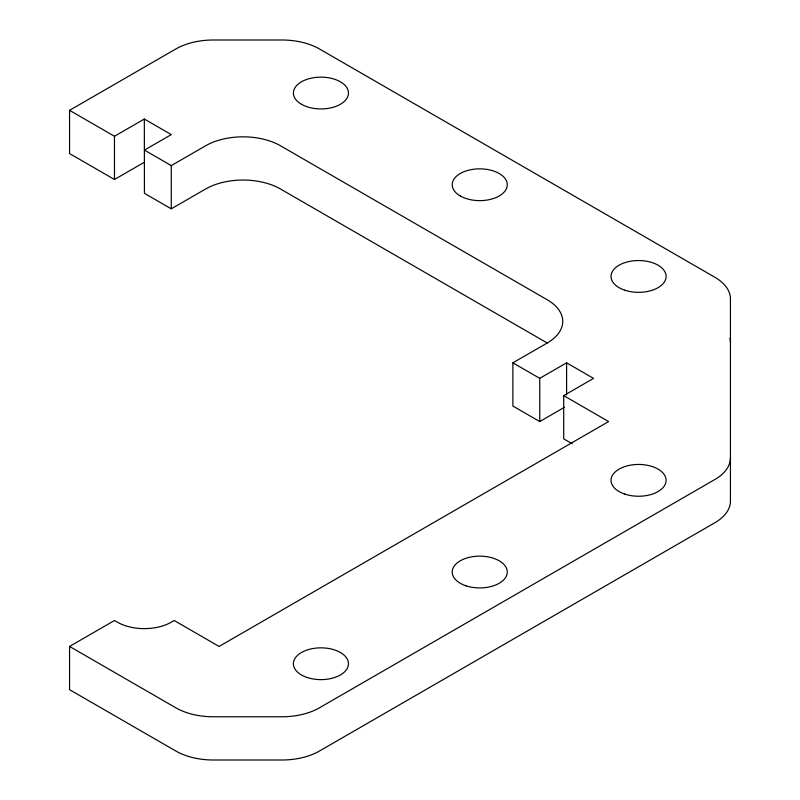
<?xml version="1.0" encoding="UTF-8"?>
<svg xmlns="http://www.w3.org/2000/svg" width="800" height="800" viewBox="0 0 800 800"><rect width="100%" height="100%" fill="white"/><g stroke="black" fill="none" stroke-linecap="round" stroke-linejoin="round"><path stroke-width="1.2" d="M144.33 162.26L114.48 179.49L69.56 153.56L69.56 110.33L175.88 48.95A52.94 30.56 0 0 1 213.32 40L281.99 40A52.94 30.56 0 0 1 319.43 48.95L714.93 277.3A52.94 30.56 0 0 1 730.44 298.91L730.44 501.09A52.94 30.56 0 0 1 714.93 522.7L319.42 751.05A52.94 30.56 0 0 1 281.99 760L213.3 760A52.94 30.56 0 0 1 175.87 751.04L69.56 689.67L69.56 646.44L114.48 620.51L117.38 622.18A38.12 22.01 0 0 0 171.18 622.24L174.18 620.51L219.1 646.44L608.62 421.56L563.7 395.62L563.7 438.85L572.25 443.79M69.56 110.33L114.48 136.27L144.33 119.04L171.29 134.6L144.43 150.1L171.28 165.6L205.62 145.78A52.94 30.56 0 0 1 280.49 145.78L547.23 299.77A52.94 30.56 0 0 1 547.23 343L512.88 362.83L512.88 406.05L539.74 421.56L564.45 407.29M144.33 119.04L144.43 193.33L171.28 208.83L205.62 189A52.94 30.56 0 0 1 280.49 189L547.23 343M512.88 362.83L539.74 378.33L566.6 362.83L593.55 378.39L563.7 395.62M69.56 646.44L175.87 707.82A52.94 30.56 0 0 0 213.3 716.77L281.99 716.77A52.94 30.56 0 0 0 319.42 707.82L714.93 479.48A52.94 30.56 0 0 0 730.44 457.87M566.6 362.83L566.6 394.94M539.74 378.33L539.74 421.56M171.28 165.6L171.28 208.83M114.48 136.27L114.48 179.49M729.99 338.15A52.94 30.56 0 0 1 730.44 342.14M307.16 677.5A27.53 15.89 0 0 0 348.45 663.73A27.53 15.89 0 0 0 307.16 649.97A27.53 15.89 0 0 0 307.16 677.5M465.98 585.8A27.53 15.89 0 0 0 507.27 572.04A27.53 15.89 0 0 0 465.98 558.27A27.53 15.89 0 0 0 465.98 585.8M460.28 195.98A27.53 15.89 0 0 0 506.34 188.85A27.53 15.89 0 0 0 472.62 169.39A27.53 15.89 0 0 0 460.28 195.98M301.46 104.28A27.53 15.89 0 0 0 347.52 97.16A27.53 15.89 0 0 0 313.8 77.69A27.53 15.89 0 0 0 301.46 104.28M624.8 290.2A27.53 15.89 0 0 0 666.1 276.43A27.53 15.89 0 0 0 624.8 262.67A27.53 15.89 0 0 0 624.8 290.2M624.8 494.11A27.53 15.89 0 0 0 666.1 480.34A27.53 15.89 0 0 0 624.8 466.58A27.53 15.89 0 0 0 624.8 494.11"/></g></svg>
